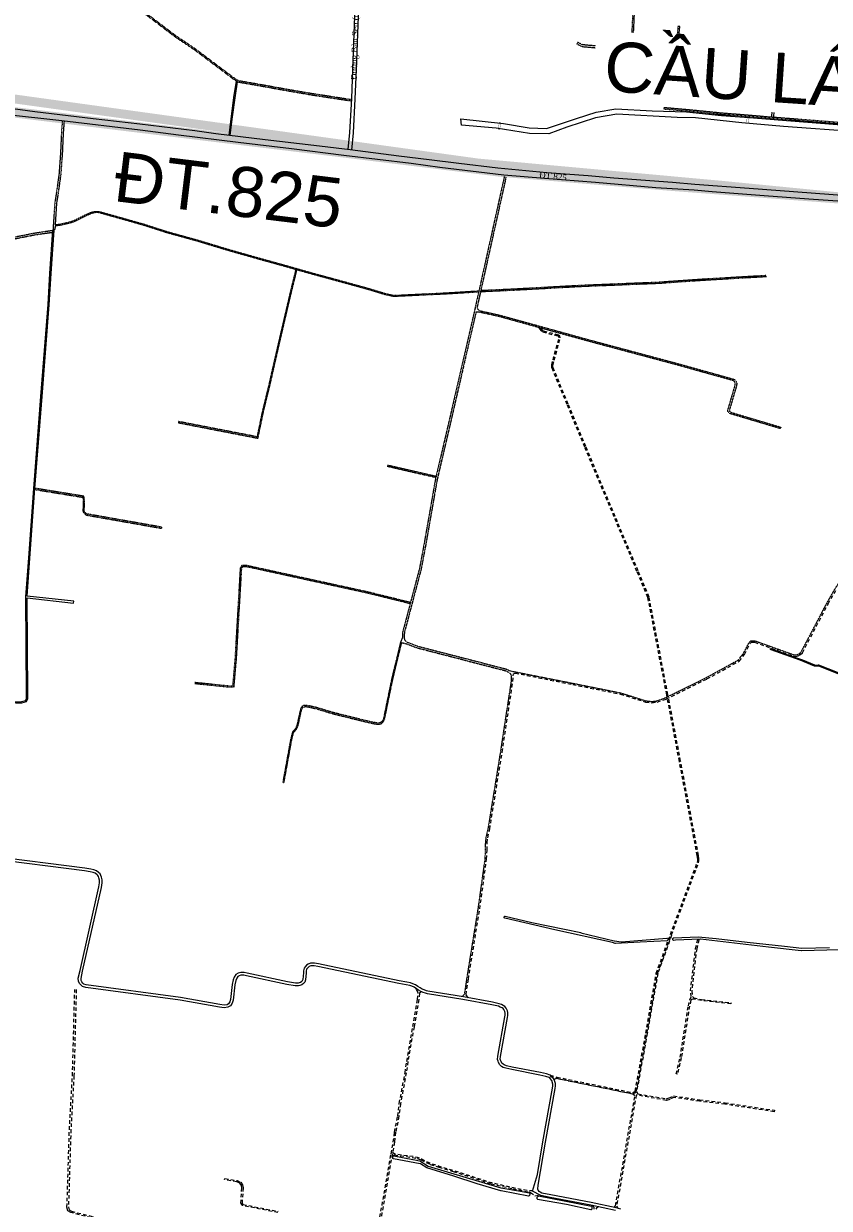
# Model space of a CAD drawing. Header units: metres. Extents: x 556238 to 587446, y 1177111 to 1219372.
# Drawn here: x 573459 to 574813, y 1197093 to 1199084 of the extents above; entities that cross this region are included whole.
import ezdxf

# ---------------------------------------------------------------- set-up
doc = ezdxf.new("R2010")
doc.units = ezdxf.units.M
doc.header["$MEASUREMENT"] = 0
for name, pattern in [('ACAD_ISO03W100', [30, 12, -18]), ('DASHED2', [0.375, 0.25, -0.125]), ('Xr_Nen GT$0$DASHED', [0.75, 0.5, -0.25]), ('Xr_Nen GT$0$MON', [10, 6, -4])]:
    doc.linetypes.add(name, pattern=pattern)
for name, color, linetype, lineweight in [('CNTV-TEXT', 40, 'Continuous', 20), ('Pipe Existing_DTDH', 4, 'ACAD_ISO03W100', 40), ('Xr_Nen GT$0$CAU-CONG', 4, 'Continuous', 0), ('Xr_Nen GT$0$DUONG BT-NEN BT', 38, 'Continuous', 0), ('Xr_Nen GT$0$DUONG NHUA', 38, 'Continuous', 0), ('Xr_Nen GT$0$DUONG_DA', 38, 'Xr_Nen GT$0$MON', 0), ('Xr_Nen GT$1$SONG_HO', 250, 'Continuous', 0)]:
    doc.layers.add(name, color=color, linetype=linetype, lineweight=lineweight)
doc.layers.add('DUONG GIAO THONG', color=7, linetype='Continuous')
doc.styles.add('ARIAL', font='arial.ttf')
doc.styles.add('Xr_Nen GT$0$ROMANS', font='romans.shx')
doc.linetypes.add('Xr_Nen GT$0$TAL_N_P', pattern='A,2,[130,ltypeshp.shx,S=1,R=0,X=0,Y=-1],4,[130,ltypeshp.shx,S=2,R=0,X=0,Y=-2],2', length=8)
doc.linetypes.add('Xr_Nen GT$0$TAL_N_T', pattern='A,2,[130,ltypeshp.shx,S=1,R=0,X=0,Y=1],4,[130,ltypeshp.shx,S=2,R=0,X=0,Y=2],2', length=8)

# ---------------------------------------------------------------- blocks, each defined once
blk = doc.blocks.new('GT CHINH')
at = {"layer": 'DUONG GIAO THONG', "color": 9, "ltscale": 5, "const_width": 17.5}
blk.add_lwpolyline([(10185.4, -498.7), (10068.3, -471.3), (10007.4, -456.9), (9925.6, -446.6), (9831.2, -437.2), (9562.4, -417.1), (9344.3, -401), (9160, -387), (8869.4, -363), (8610.9, -331.3), (8429.6, -309.4), (7769.3, -229)], dxfattribs=at)
at = {"layer": 'CNTV-TEXT', "ltscale": 5, "char_height": 84, "attachment_point": 5, "style": 'ARIAL', "bg_fill": 3, "box_fill_scale": 1.2, "bg_fill_color": 256, "bg_fill_transparency": 0}
for s, insert, width, rotation in [('CẦU LÁNG VEN', (9479.5, -215), 874.675, 356.1955), ('ĐT.825', (8412.1, -394.4), 313.751, 353.0493)]:
    blk.add_mtext(s, dxfattribs=dict(at, insert=insert, width=width, rotation=rotation))
blk = doc.blocks.new('DTDH_EXISTING_PIPE')
at = {"layer": 'Pipe Existing_DTDH', "color": 3, "linetype": 'DASHED2', "ltscale": 200, "const_width": 15, "elevation": 0.8, "flags": 128}
blk.add_lwpolyline([(-2496, -1266.2), (-3136.9, -1203.2), (-3545.3, -1165.9), (-4627.7, -1016.2), (-4675, -1002.8), (-4693.2, -971.8), (-4718.3, -916.6), (-5085, 59.8), (-5109.8, 114.2), (-5172.5, 213.7), (-5249.9, 317.4), (-5555.4, 744.2), (-5667.4, 914.8), (-5831.8, 1137.3), (-5935.2, 1288.6), (-6032.7, 1441), (-6287.6, 1866.7), (-6610.9, 2390.5), (-6649.7, 2469.8), (-6694.7, 2573), (-6740.6, 2687.7), (-6800.8, 2839), (-6832.2, 2920), (-6836.4, 2930.7), (-6842.6, 2944.3)], dxfattribs=at)

msp = doc.modelspace()

# ---------------------------------------------------------------- linework, layer by layer
at = {"layer": 'Xr_Nen GT$0$CAU-CONG', "const_width": 0.5, "flags": 128}
for points in [[(574677.01093, 1198916.10474), (574678.22416, 1198927.91602), (574675.23986, 1198928.22256), (574674.02663, 1198916.41128)], [(574259.1379, 1198906.48126), (574260.80381, 1198917.71589), (574258.44774, 1198918.06525), (574256.78183, 1198906.83063)]]:
    msp.add_lwpolyline(points, close=True, dxfattribs=at)
at = {"layer": 'Xr_Nen GT$0$DUONG BT-NEN BT', "flags": 128}
for points in [[(573804.3314, 1198896.39143), (573807.66371, 1198923.94536), (573813.00686, 1198963.77193), (573816.67852, 1198987.5525)], [(573806.3169, 1198896.15107), (573809.64768, 1198923.69231), (573814.98646, 1198963.48635), (573818.55199, 1198986.57946)], [(574719.82325, 1198927.80479), (574722.75149, 1198967.36375), (574755.3002, 1198964.20539), (574802.03996, 1198961.28236), (574802.28963, 1198965.27456), (574755.61829, 1198968.19331), (574676.50149, 1198975.87039), (574676.11516, 1198971.88909), (574718.76915, 1198967.75017), (574715.83417, 1198928.10007)], [(574720.88563, 1198969.24988), (574720.88563, 1198969.24988)], [(573402.20799, 1197684.65058), (573401.2634, 1197774.19469), (573397.38224, 1197936.8969), (573397.66616, 1197942.44969), (573400.67198, 1197948.0533), (573445.97434, 1197944.29777), (573455.45496, 1197944.63882), (573462.14147, 1197946.56821), (573463.81888, 1197949.95339), (573463.96768, 1197956.05001), (573462.61325, 1198120.51917), (573467.57462, 1198185.91358), (573475.80234, 1198302.59125), (573487.90562, 1198457.4147), (573499.90048, 1198611.87645), (573502.99474, 1198664.35412), (573508.2177, 1198736.89696)], [(573404.20788, 1197684.67168), (573403.26315, 1197774.22909), (573399.38346, 1197936.86965), (573399.64064, 1197941.89958), (573401.81426, 1197945.95175), (573445.9275, 1197942.29479), (573455.77289, 1197942.64896), (573463.54238, 1197944.89085), (573465.80749, 1197949.46205), (573465.96788, 1197956.03384), (573464.62719, 1198118.83477), (573542.77935, 1198110.14693), (573543.11081, 1198113.12856), (573464.71944, 1198121.84299), (573469.56929, 1198185.76759), (573477.79685, 1198302.44297), (573489.89953, 1198457.25882), (573501.89592, 1198611.74015), (573504.99051, 1198664.22344), (573510.21254, 1198736.75333)]]:
    msp.add_lwpolyline(points, dxfattribs=at)
at = {"layer": 'Xr_Nen GT$0$DUONG NHUA', "flags": 128}
for points in [[(574004.52568, 1198872.33385), (574007.47314, 1198901.04972), (574010.31052, 1198958.25099), (574012.21433, 1199006.84748), (574015.22775, 1199082.3997), (574016.82906, 1199123.44203)], [(574010.47872, 1198871.56919), (574013.45794, 1198900.59446), (574016.3047, 1198957.98492), (574018.20973, 1199006.61261), (574021.22299, 1199082.16058), (574022.81844, 1199123.05305)], [(574884.15554, 1198781.86224), (574778.65567, 1198788.95737), (574703.78427, 1198794.53232), (574616.18443, 1198801.16903), (574585.80159, 1198803.95131), (574521.38631, 1198808.38724), (574420.23383, 1198817.14303), (574334.18134, 1198823.71067), (574266.14505, 1198829.62231), (574158.24476, 1198842.39552), (574110.41823, 1198848.97236), (573997.08942, 1198862.42607), (573909.20813, 1198873.84577), (573819.25182, 1198884.13971), (573718.93014, 1198896.5942), (573655.03969, 1198904.93551), (573523.26071, 1198920.7169), (573426.6248, 1198931.6927)]]:
    msp.add_lwpolyline(points, dxfattribs=at)
at = {"layer": 'Xr_Nen GT$0$DUONG NHUA'}
for points in [[(574864.05964, 1198793.09452), (574782.61865, 1198799.31233), (574678.41632, 1198806.92615), (574587.27786, 1198813.98461), (574549.46739, 1198816.85159), (574451.2132, 1198824.60137), (574407.7583, 1198828.2298), (574338.2067, 1198833.63519), (574255.73487, 1198841.24244), (574190.485, 1198848.93233), (574140.42186, 1198855.22815), (574089.29438, 1198861.35492), (574007.81835, 1198871.91396), (573946.80088, 1198879.12889), (573864.66707, 1198889.08728), (573781.69579, 1198899.13167), (573746.60551, 1198903.79367), (573654.42304, 1198914.94101), (573575.60714, 1198924.36261), (573477.58949, 1198935.94822), (573440.9071, 1198940.6912)], [(574328.49094, 1197113.94092), (574314.404, 1197121.709), (574322.48086, 1197149.69494), (574331.7798, 1197204.54809), (574347.98889, 1197294.77564), (574348.38708, 1197298.45841), (574348.25934, 1197301.59664), (574346.60561, 1197307.37806), (574344.04435, 1197311.11403), (574342.09399, 1197312.3426), (574336.70336, 1197314.22716), (574326.80141, 1197316.26206), (574279.40082, 1197325.72485), (574269.30976, 1197327.98659), (574264.91365, 1197329.60711), (574262.1698, 1197331.22915), (574259.12065, 1197333.99649), (574257.25433, 1197337.64305), (574256.26226, 1197340.25815), (574255.61757, 1197342.71682), (574255.72428, 1197348.36614), (574267.93976, 1197414.2965), (574268.47863, 1197417.30179), (574268.25972, 1197420.9754), (574267.76676, 1197423.32813), (574265.97615, 1197426.818), (574264.82098, 1197428.41849), (574263.01204, 1197429.53336), (574260.02248, 1197430.93313), (574256.83913, 1197432.32594), (574245.89391, 1197434.95168), (574197.31051, 1197443.44734), (574137.49158, 1197453.38485), (574134.64694, 1197454.06889), (574130.32716, 1197455.50717), (574126.59116, 1197457.03138), (574122.86257, 1197459.2345), (574119.2415, 1197461.75467), (574115.42541, 1197464.24877), (574111.64107, 1197465.86218), (574107.89867, 1197467.07706), (574102.12246, 1197468.24633), (574089.29393, 1197470.7695), (573953.63129, 1197499.21919), (573947.4742, 1197500.22818), (573943.96346, 1197500.27432), (573941.9295, 1197500.11178), (573939.06047, 1197498.93178), (573937.09307, 1197497.66262), (573935.51179, 1197495.91689), (573934.62775, 1197494.59235), (573933.82912, 1197491.35947), (573933.68766, 1197488.34547), (573932.59089, 1197476.5683), (573931.28662, 1197472.83762), (573929.43932, 1197470.33346), (573926.27626, 1197468.2891), (573922.888, 1197467.25658), (573920.87797, 1197466.90698), (573915.44895, 1197466.47744), (573901.35457, 1197468.72996), (573833.5906, 1197483.39803), (573828.88107, 1197484.31006), (573824.2342, 1197484.35602), (573821.13521, 1197483.73571), (573819.07417, 1197482.27591), (573816.9827, 1197479.29154), (573815.44315, 1197475.40185), (573814.04209, 1197468.35627), (573811.26862, 1197442.71648), (573809.32182, 1197437.47778), (573806.37945, 1197433.18685), (573802.39184, 1197430.59472), (573796.21167, 1197429.74366), (573788.17192, 1197430.86049), (573722.05949, 1197442.54768), (573563.26754, 1197464.08424), (573557.96363, 1197465.49699), (573555.00759, 1197468.20361), (573552.76308, 1197470.68154), (573550.97029, 1197474.39089), (573550.83671, 1197479.29761), (573553.67656, 1197492.42999), (573585.35251, 1197632.98608), (573586.15515, 1197639.90086), (573586.25006, 1197644.16712), (573585.29013, 1197648.29003), (573584.64601, 1197650.58789), (573583.77951, 1197652.19695), (573582.24348, 1197653.39949), (573578.97161, 1197655.83838), (573575.62353, 1197657.34302), (573570.76826, 1197658.33275), (573561.28393, 1197659.95534), (573401.90546, 1197680.17686)], [(574462.85446, 1197091.06682), (574454.65217, 1197093.55823), (574413.10574, 1197102.18103), (574345.05368, 1197115.42877), (574329.98638, 1197118.23958), (574327.02795, 1197119.79919), (574325.43065, 1197120.96662), (574323.67004, 1197123.01313), (574323.15826, 1197125.09752), (574323.95121, 1197131.44472), (574336.2128, 1197203.77417), (574352.44587, 1197294.13516), (574352.89696, 1197298.30722), (574352.73375, 1197302.31708), (574350.73087, 1197309.31908), (574347.22989, 1197314.42578), (574344.06071, 1197316.42211), (574337.90416, 1197318.57443), (574327.69483, 1197320.6725), (574280.33353, 1197330.12745), (574270.58567, 1197332.31226), (574266.85265, 1197333.68835), (574264.85452, 1197334.86955), (574262.7526, 1197336.77721), (574261.37351, 1197339.47179), (574260.55447, 1197341.63077), (574260.12854, 1197343.25515), (574260.21648, 1197347.91068), (574272.36682, 1197413.48948), (574273.00253, 1197417.03479), (574272.73204, 1197421.57389), (574272.04693, 1197424.84364), (574269.82438, 1197429.17537), (574267.94517, 1197431.77901), (574265.15364, 1197433.49947), (574261.87876, 1197435.03282), (574258.27714, 1197436.60864), (574246.80725, 1197439.36025), (574198.06683, 1197447.88337), (574138.3875, 1197457.79769), (574135.88603, 1197458.3992), (574131.88958, 1197459.72983), (574128.5964, 1197461.07339), (574125.29581, 1197463.0236), (574121.75828, 1197465.48564), (574117.5552, 1197468.23266), (574113.22134, 1197470.08036), (574109.04353, 1197471.43659), (574103.00309, 1197472.65933), (574090.18998, 1197475.17948), (573954.45735, 1197503.64384), (573947.86983, 1197504.72337), (573943.81348, 1197504.77668), (573940.86908, 1197504.54139), (573936.96752, 1197502.93671), (573934.15571, 1197501.12283), (573931.95344, 1197498.69152), (573930.44786, 1197496.43576), (573929.35473, 1197492.01074), (573929.19746, 1197488.65976), (573928.16133, 1197477.53371), (573927.26262, 1197474.96309), (573926.30613, 1197473.66649), (573924.36231, 1197472.41016), (573921.84259, 1197471.64231), (573920.31373, 1197471.3764), (573915.6291, 1197471.00576), (573902.18628, 1197473.15414), (573834.49449, 1197487.80659), (573829.33482, 1197488.80579), (573823.81029, 1197488.86043), (573819.31448, 1197487.96052), (573815.83668, 1197485.49726), (573812.9935, 1197481.44026), (573811.10903, 1197476.67913), (573809.58963, 1197469.03841), (573806.85504, 1197443.75817), (573805.29687, 1197439.56524), (573803.1752, 1197436.47114), (573800.78209, 1197434.91551), (573796.21436, 1197434.28649), (573788.87342, 1197435.30626), (573722.75384, 1197446.99471), (573564.15254, 1197468.50541), (573560.18844, 1197469.56129), (573558.20158, 1197471.3805), (573556.53293, 1197473.22268), (573555.44233, 1197475.47918), (573555.34983, 1197478.87724), (573558.07076, 1197491.45975), (573589.79495, 1197632.22987), (573590.64937, 1197639.59071), (573590.76157, 1197644.63461), (573589.65018, 1197649.40809), (573588.84443, 1197652.28255), (573587.29503, 1197655.15972), (573584.97556, 1197656.9756), (573581.26581, 1197659.74089), (573577.01217, 1197661.65249), (573571.5973, 1197662.7563), (573561.94687, 1197664.4073), (573402.47187, 1197684.64107)], [(574453.53875, 1197089.19342), (574412.21854, 1197097.76927), (574344.2111, 1197111.00832), (574328.49094, 1197113.94092), (574324.63831, 1197115.97193), (574324.11732, 1197116.35271)]]:
    msp.add_lwpolyline(points, dxfattribs=at)
at = {"layer": 'Xr_Nen GT$0$DUONG_DA', "linetype": 'Xr_Nen GT$0$DASHED', "flags": 128}
for points in [[(574010.21037, 1198956.23196), (573944.40966, 1198966.22207), (573897.98101, 1198974.20474), (573851.12941, 1198982.6462), (573820.1796, 1198987.98778), (573816.09352, 1198990.11001), (573746.70473, 1199042.25032), (573715.16436, 1199063.37298), (573667.30468, 1199099.68165), (573604.56615, 1199145.30177), (573552.87692, 1199183.82491), (573524.8635, 1199205.4315), (573485.84271, 1199233.94003), (573364.9316, 1199324.01557), (573300.25989, 1199373.94257), (573267.65163, 1199398.52542), (573221.87395, 1199433.29163), (573215.08446, 1199440.31142), (573206.37658, 1199456.70727), (573196.33333, 1199495.83905), (573183.86335, 1199557.2409), (573180.72382, 1199586.79807), (573169.74923, 1199666.68415), (573172.18325, 1199665.45441), (573255.57162, 1199637.21953), (573261.08056, 1199638.21076), (573263.07823, 1199646.81889), (573283.5109, 1199773.09978), (573286.69042, 1199776.38643), (573323.9034, 1199779.12156)], [(572873.91987, 1199615.10564), (572884.71087, 1199618.93433), (572908.68074, 1199627.88039), (572913.84968, 1199630.14993), (572921.75291, 1199634.16241), (572944.38636, 1199646.28356), (572959.54199, 1199653.43924), (572968.72889, 1199656.95824), (572974.94048, 1199658.92627), (572980.00907, 1199659.81354), (572986.52295, 1199659.62543), (572994.41897, 1199659.01559), (573007.39812, 1199656.67702), (573019.98897, 1199653.56021), (573027.91685, 1199649.46789), (573050.3769, 1199633.64143), (573073.36118, 1199617.87611), (573078.65886, 1199615.3873), (573098.66157, 1199606.85097), (573119.67047, 1199598.80365), (573124.33327, 1199598.0061), (573128.20185, 1199598.7615), (573130.86977, 1199600.53883), (573133.13632, 1199604.15375), (573143.79196, 1199642.22338), (573150.3143, 1199666.19347), (573151.94669, 1199668.79703), (573154.79091, 1199669.64636), (573159.91923, 1199670.92748), (573165.28957, 1199668.9373), (573167.57988, 1199667.78017), (573178.73825, 1199586.55629), (573181.88454, 1199556.93557), (573194.38347, 1199495.39114), (573204.49856, 1199455.97945), (573213.45056, 1199439.12394), (573220.54262, 1199431.79133), (573266.44484, 1199396.93053), (573299.04678, 1199372.35245), (573363.723, 1199322.42196), (573484.65534, 1199232.33061), (573523.66264, 1199203.83194), (573551.66853, 1199182.23115), (573603.38043, 1199143.69112), (573666.11205, 1199098.07602), (573714.00251, 1199061.744), (573745.5467, 1199040.61878), (573815.02458, 1198988.41153), (573819.53338, 1198986.06974), (573850.78201, 1198980.67659), (573897.63424, 1198972.23502), (573944.09008, 1198964.24767), (574010.11078, 1198954.22416)], [(574025.37545, 1199142.53059), (574040.01922, 1199148.60091), (574067.2081, 1199161.49284), (574075.2127, 1199168.04598), (574080.06236, 1199175.13548), (574087.4646, 1199197.62145), (574091.18102, 1199202.28246), (574094.55747, 1199204.74258), (574102.93682, 1199205.66439), (574121.22854, 1199203.43511), (574160.42044, 1199197.97548), (574186.27765, 1199197.43158), (574235.26111, 1199197.54709), (574235.26111, 1199197.54709), (574264.73315, 1199193.01085), (574290.32249, 1199189.93958), (574369.53569, 1199183.95732), (574404.44686, 1199180.03169), (574479.23384, 1199168.59817), (574483.33681, 1199166.42399), (574485.32016, 1199163.04312), (574481.39544, 1199074.1774), (574479.77606, 1199043.25666), (574429.03371, 1199045.94466), (574398.42863, 1199048.57614), (574390.27683, 1199052.75342), (574388.90869, 1199050.08355), (574397.58474, 1199045.63763), (574428.82581, 1199042.95147), (574480.58694, 1199040.2095), (574480.58694, 1199040.2095), (574485.22643, 1199038.75576), (574496.21175, 1199037.08374), (574548.37122, 1199033.20089), (574555.01692, 1199034.75857), (574557.34192, 1199038.7796), (574558.74854, 1199048.02683), (574561.82618, 1199079.10051), (574558.84078, 1199079.39619), (574555.77088, 1199048.4005), (574554.46123, 1199039.79083), (574553.0692, 1199037.38335), (574548.13483, 1199036.22678), (574496.54931, 1199040.06691), (574485.94735, 1199041.68059), (574482.75532, 1199042.78212), (574484.39198, 1199074.03277), (574488.35636, 1199163.79644), (574485.49367, 1199168.67623), (574480.18952, 1199171.48692), (574404.84131, 1199183.00624), (574369.81635, 1199186.94466), (574290.61434, 1199192.92608), (574265.17728, 1199195.97908), (574236.92057, 1199201.05101), (574236.51911, 1199201.05007), (574234.64696, 1199262.37113), (574230.00643, 1199271.87963), (574222.80824, 1199276.2934), (574212.34793, 1199277.79734), (574204.17003, 1199281.49907), (574201.08798, 1199285.62725), (574199.0598, 1199294.64229), (574204.07751, 1199325.13599), (574210.15439, 1199335.66955), (574215.85763, 1199344.60657), (574218.14068, 1199353.32933), (574215.32468, 1199395.38985), (574215.32417, 1199460.86194)], [(574878.2661, 1198912.15088), (574881.76105, 1198931.36794), (574888.67781, 1198973.78249), (574901.16157, 1199034.67679), (574899.20232, 1199035.07845), (574886.71041, 1198974.14441), (574879.7856, 1198931.68048), (574876.22428, 1198914.2376), (574868.73104, 1198914.98924), (574802.45081, 1198920.10388), (574748.12468, 1198924.29606), (574709.06737, 1198927.30999), (574676.15892, 1198930.10794), (574630.03882, 1198933.85944), (574585.62171, 1198938.34569), (574535.13331, 1198942.84105), (574534.95593, 1198940.84893), (574585.43253, 1198936.35462), (574629.85723, 1198931.8676), (574675.99313, 1198928.11482), (574708.90571, 1198925.31652), (574747.97081, 1198922.30199), (574802.29693, 1198918.10981), (574868.43461, 1198913.00617), (574874.87239, 1198911.56831)], [(573523.90669, 1198920.48225), (573522.28349, 1198898.62548), (573520.9228, 1198867.30734), (573518.31539, 1198830.954), (573514.13612, 1198801.09325), (573511.08101, 1198781.45577), (573508.2177, 1198736.89696)], [(573526.89845, 1198920.26006), (573525.27866, 1198898.44924), (573523.91814, 1198867.13489), (573521.30046, 1198830.63842), (573517.10399, 1198800.65473), (573514.06675, 1198781.13218), (573511.90879, 1198746.13362), (573520.60584, 1198747.20234), (573533.29433, 1198750.05574), (573541.11176, 1198752.26902), (573545.95109, 1198754.38138), (573562.82337, 1198762.81119), (573572.32684, 1198766.97149), (573577.87558, 1198768.32381), (573581.57515, 1198768.63188), (573585.86102, 1198768.35779), (573659.84447, 1198747.5193), (573700.70961, 1198734.36261), (573751.64616, 1198720.29998), (573803.00753, 1198704.74887), (573850.49851, 1198691.27351), (573905.00168, 1198676.08532), (573946.32048, 1198664.35349), (573994.80037, 1198651.16922), (574037.21765, 1198639.50176), (574068.97124, 1198629.91153), (574081.44063, 1198627.4424), (574168.3831, 1198631.55724), (574224.17127, 1198634.96518)], [(574266.88527, 1198826.93326), (574216.32529, 1198599.53615), (574171.90631, 1198407.12503), (574151.09676, 1198318.4439), (574131.84422, 1198208.81682), (574124.20309, 1198168.0122), (574095.9125, 1198060.79341), (574095.5524, 1198052.30298), (574092.36059, 1198044.02295), (574077.54893, 1197982.72431), (574073.05592, 1197960.9723), (574063.52889, 1197914.52562), (574061.28683, 1197911.18942), (574058.7676, 1197909.08452), (574054.23151, 1197908.42355), (574043.66258, 1197910.09878), (573978.12434, 1197926.27236), (573952.42901, 1197934.16861), (573939.18269, 1197937.20259), (573933.31689, 1197938.22415), (573929.47717, 1197937.65158), (573926.75676, 1197936.08117), (573924.87658, 1197933.14599), (573923.10852, 1197926.77638), (573918.61934, 1197905.87932), (573915.77719, 1197899.03407), (573910.68223, 1197893.20122), (573907.30621, 1197878.92476), (573894.58016, 1197808.86829), (573896.54796, 1197808.51083), (573909.26462, 1197878.51562), (573912.51451, 1197892.25871), (573917.4988, 1197897.96486), (573920.53641, 1197905.28089), (573925.05148, 1197926.29847), (573926.72316, 1197932.32083), (573928.17828, 1197934.59244), (573930.14798, 1197935.72949), (573933.29218, 1197936.19835), (573938.78758, 1197935.2413), (573951.91131, 1197932.23539), (573977.59058, 1197924.34408), (574043.26573, 1197908.13672), (574054.21886, 1197906.40059), (574059.61581, 1197907.18699), (574062.78786, 1197909.83734), (574065.40885, 1197913.7374), (574075.01486, 1197960.56908), (574079.50083, 1197982.28703), (574094.30465, 1198043.55321), (574101.00313, 1198042.09963), (574120.04736, 1198034.91266), (574270.20714, 1197996.05129), (574274.01442, 1197993.70341), (574277.2446, 1197991.12635), (574278.62381, 1197987.47262), (574278.35247, 1197978.79903), (574260.27521, 1197859.89411), (574239.41796, 1197730.66103), (574236.02308, 1197716.11663), (574234.99479, 1197707.60549), (574234.77833, 1197694.97485), (574234.20528, 1197679.76147), (574222.56334, 1197596.44188), (574203.52333, 1197478.284), (574199.72439, 1197452.32823), (574195.01553, 1197448.39027)], [(574269.81376, 1198826.28213), (574220.879, 1198606.19456), (574224.60158, 1198601.73941), (574260.00322, 1198593.8931), (574407.35504, 1198553.13308), (574557.55365, 1198512.91226), (574653.46075, 1198486.13983), (574656.07262, 1198483.5787), (574657.72304, 1198479.59578), (574657.139, 1198475.16114), (574645.28621, 1198434.67816), (574645.34735, 1198432.63625), (574646.5825, 1198431.24587), (574649.79123, 1198430.12757), (574731.61824, 1198405.74895), (574730.90442, 1198403.35302), (574649.02254, 1198427.74799), (574645.1455, 1198429.09921), (574642.87563, 1198431.65435), (574642.77546, 1198434.99988), (574654.68557, 1198475.67865), (574655.15695, 1198479.25783), (574653.95823, 1198482.15065), (574652.1694, 1198483.90473), (574556.89421, 1198510.50076), (574406.69843, 1198550.72083), (574259.39908, 1198591.46633), (574224.06062, 1198599.29864), (574219.36005, 1198599.363), (574219.25114, 1198598.87317), (574174.82821, 1198406.44494), (574154.03684, 1198317.84129), (574134.79608, 1198208.28125), (574127.13171, 1198167.35254), (574098.89604, 1198060.34193), (574098.55957, 1198052.40853), (574098.97887, 1198048.69904), (574102.72358, 1198044.65688), (574120.95543, 1198037.77649), (574271.39675, 1197998.84225), (574275.42504, 1197996.35808), (574382.3747, 1197975.168), (574462.82885, 1197958.98865), (574504.66616, 1197945.72289), (574514.83451, 1197944.5774), (574523.43522, 1197945.64179), (574537.94973, 1197951.08444), (574606.31101, 1197984.72436), (574659.89575, 1198014.25591), (574668.64591, 1198025.10636), (574678.50751, 1198044.24285), (574681.7531, 1198046.74372), (574687.87973, 1198046.70093), (574752.91567, 1198023.32392), (574756.98204, 1198022.93541), (574759.75506, 1198023.61926), (574763.45762, 1198025.53661), (574765.89542, 1198028.1457), (574809.15877, 1198110.15596), (574821.92852, 1198132.67795), (574829.78629, 1198144.76479), (574844.04593, 1198175.63042), (574872.68825, 1198235.67423), (574875.46841, 1198241.33465), (574875.90314, 1198246.25427), (574872.83425, 1198255.13557), (574871.76118, 1198264.66146), (574875.07533, 1198283.23045), (574886.63063, 1198322.88541), (574899.90875, 1198393.91353), (574903.10073, 1198413.98743), (574902.72007, 1198418.8518), (574900.66636, 1198423.66868), (574897.79579, 1198426.23414), (574890.48228, 1198431.20471), (574887.88249, 1198434.02518), (574885.82597, 1198437.58593), (574885.19177, 1198441.83873), (574885.2344, 1198448.88321), (574891.65275, 1198508.24663), (574907.22244, 1198613.00198), (574915.354, 1198660.22813), (574916.62107, 1198671.45106), (574919.35445, 1198710.60325), (574917.88589, 1198713.33465), (574915.00332, 1198715.51963), (574890.0368, 1198719.55109), (574884.64832, 1198722.14783), (574882.70594, 1198724.46736), (574881.2173, 1198728.73623), (574880.94092, 1198734.00329), (574885.4807, 1198778.23436)], [(574223.75145, 1198632.93581), (574168.49135, 1198629.56013), (574081.29147, 1198625.4331), (574068.48671, 1198627.96864), (574036.66323, 1198637.57998), (573994.27273, 1198649.24008), (573945.7849, 1198662.4265), (573904.4601, 1198674.16003), (573849.9571, 1198689.34818), (573802.44473, 1198702.82961), (573751.09016, 1198718.37866), (573700.13677, 1198732.44594), (573659.26669, 1198745.60422), (573585.52234, 1198766.37536), (573581.59441, 1198766.62656), (573578.1973, 1198766.34368), (573572.96948, 1198765.06957), (573563.67188, 1198760.99939), (573546.79865, 1198752.56911), (573541.78733, 1198750.38167), (573533.78651, 1198748.11648), (573520.94805, 1198745.22935), (573511.78359, 1198744.10319), (573511.45471, 1198738.76919), (573510.21254, 1198736.75333)], [(573167.70552, 1198670.62463), (573213.36816, 1198679.78266), (573259.44289, 1198688.5352), (573318.87542, 1198701.07158), (573385.40455, 1198714.69539), (573442.9062, 1198725.40222), (573478.33277, 1198732.37564), (573508.2177, 1198736.89696)], [(573168.1932, 1198667.6453), (573213.94362, 1198676.83833), (573260.03248, 1198685.59355), (573319.48594, 1198698.13434), (573385.9801, 1198711.75099), (573443.4705, 1198722.45573), (573478.83522, 1198729.41697), (573507.97561, 1198733.56408)], [(573916.22876, 1198670.55904), (573905.82059, 1198627.50538), (573890.22263, 1198561.09617), (573870.30884, 1198473.90932), (573860.38767, 1198433.6787), (573851.25215, 1198389.60315), (573719.34946, 1198415.2258), (573718.96808, 1198413.2625), (573852.80966, 1198387.26321), (573862.33846, 1198433.23615), (573872.25479, 1198473.44718), (573892.17105, 1198560.64485), (573907.76611, 1198627.04174), (573918.17276, 1198670.08908)], [(574227.01278, 1198633.7817), (574283.72558, 1198636.35619), (574393.98334, 1198642.43603), (574527.33311, 1198647.85905), (574598.5227, 1198652.82807), (574707.51362, 1198659.20704)], [(574227.46246, 1198635.80417), (574283.62517, 1198638.35369), (574393.88764, 1198644.43379), (574527.22282, 1198649.85621), (574598.39464, 1198654.82399), (574707.39676, 1198661.20363)], [(574070.22966, 1198340.16292), (574151.85599, 1198321.443)], [(574070.67673, 1198342.11232), (574152.30306, 1198323.39239)], [(573477.70067, 1198301.03086), (573558.39795, 1198287.96551), (573559.06316, 1198283.31257), (573559.06003, 1198272.19941), (573558.26691, 1198264.82874), (573560.28096, 1198260.97858), (573564.41516, 1198258.02784), (573690.90079, 1198235.7361), (573691.24792, 1198237.70575), (573565.20837, 1198259.91887), (573561.83169, 1198262.32894), (573560.32035, 1198265.21809), (573561.06, 1198272.09184), (573561.0632, 1198283.45454), (573560.16964, 1198289.7047), (573478.02032, 1198303.00515)], [(574108.38858, 1198109.11693), (574037.67154, 1198126.59141), (573833.50345, 1198171.18413), (573826.77511, 1198171.18413), (573824.97902, 1198168.04331), (573824.53782, 1198161.78168), (573816.22364, 1198017.60737), (573811.93152, 1197968.67037), (573802.71473, 1197968.67037), (573746.62909, 1197974.4304)], [(574108.86836, 1198111.05853), (574038.1249, 1198128.53954), (573833.71932, 1198173.18413), (573825.6149, 1198173.18413), (573823.01608, 1198168.63959), (573822.54187, 1198161.90954), (573814.22868, 1198017.75234), (573810.09925, 1197970.67037), (573802.81716, 1197970.67037), (573746.83342, 1197976.41994)]]:
    msp.add_lwpolyline(points, dxfattribs=at)
at = {"layer": 'Xr_Nen GT$0$DUONG_DA'}
for points in [[(574344.06071, 1197316.42211), (574355.30874, 1197313.15356), (574482.78366, 1197287.18765), (574485.27197, 1197288.33965), (574486.87289, 1197289.66423), (574504.75811, 1197387.15112), (574522.32622, 1197487.75158), (574545.97125, 1197552.92754), (574591.36924, 1197674.18295), (574591.91952, 1197677.02872), (574592.07707, 1197679.59312), (574591.24293, 1197685.66934), (574561.20316, 1197844.00231), (574539.86031, 1197955.93778), (574518.99669, 1198064.25896), (574508.24495, 1198119.59165), (574489.86406, 1198163.43032), (574455.21152, 1198245.9246), (574401.99789, 1198372.3981), (574372.36774, 1198443.96487), (574346.80047, 1198505.56071), (574346.59408, 1198508.13682), (574346.69126, 1198510.56265), (574348.71478, 1198519.0464), (574358.93239, 1198555.9142), (574358.36809, 1198557.46045), (574357.19705, 1198558.62459), (574330.90923, 1198565.82492), (574329.11103, 1198567.8328), (574325.23589, 1198573.25475)], [(574343.50262, 1197314.50155), (574354.82929, 1197311.21015), (574483.02796, 1197285.09682), (574486.34732, 1197286.63356), (574488.7087, 1197288.58734), (574506.72683, 1197386.79863), (574524.2662, 1197487.23456), (574547.84786, 1197552.23585), (574593.30104, 1197673.63867), (574593.90779, 1197676.77649), (574594.08548, 1197679.66853), (574593.21739, 1197685.99195), (574563.16811, 1197844.37511), (574541.82456, 1197956.31421), (574520.96028, 1198064.63883), (574510.16897, 1198120.17518), (574491.7085, 1198164.20366), (574457.05545, 1198246.69915), (574403.84358, 1198373.16846), (574374.21563, 1198444.72993), (574348.76884, 1198506.0355), (574348.59729, 1198508.1768), (574348.68186, 1198510.28804), (574350.65181, 1198518.54715), (574361.03092, 1198555.99774), (574360.09413, 1198558.56469), (574358.23348, 1198560.41437), (574332.00594, 1198567.5982), (574330.67424, 1198569.08519), (574328.29997, 1198572.40717)], [(574205.90426, 1197446.51286), (574202.69277, 1197451.89378), (574206.48857, 1197477.82812), (574225.53013, 1197595.99563), (574237.19744, 1197679.49676), (574237.77736, 1197694.89268), (574237.9917, 1197707.39932), (574238.98177, 1197715.5942), (574242.36307, 1197730.08038), (574263.23907, 1197859.42965), (574281.34538, 1197978.52569), (574281.64098, 1197987.97451), (574282.50477, 1197990.89824), (574285.25627, 1197992.37133), (574381.98319, 1197973.20669), (574462.32798, 1197957.04934), (574504.24801, 1197943.75735), (574514.84553, 1197942.56351), (574523.88783, 1197943.68255), (574539.05355, 1197948.84132), (574607.46688, 1197982.50685), (574661.53311, 1198012.30376), (574670.75165, 1198023.73502), (574680.47463, 1198042.60252), (574682.59683, 1198044.23777), (574687.43561, 1198044.20397), (574752.36542, 1198020.86511), (574757.16767, 1198020.40629), (574760.64145, 1198021.26295), (574764.99003, 1198023.51485), (574767.95052, 1198026.68334), (574811.35224, 1198108.95591), (574824.06587, 1198131.37891)], [(574548.14642, 1197551.60728), (574524.75121, 1197487.10539), (574507.219, 1197386.71051), (574489.33185, 1197289.21311), (574491.46629, 1197285.02689), (574539.0711, 1197276.68592), (574544.18069, 1197278.18301), (574551.3877, 1197281.66875), (574595.32601, 1197275.09929), (574637.97938, 1197270.04299), (574720.77925, 1197257.48045), (574720.40424, 1197255.00874), (574637.64464, 1197267.56516), (574594.99394, 1197272.62115), (574551.78138, 1197279.0821), (574545.08257, 1197275.84216), (574539.21423, 1197274.12276), (574488.74002, 1197282.96648), (574455.70717, 1197096.64), (574457.51608, 1197092.68833)], [(573547.35037, 1197460.35026), (573543.51003, 1197315.28166), (573538.28982, 1197224.81811), (573534.25733, 1197094.78233), (573535.46599, 1197090.23031), (573539.33828, 1197087.76895), (573572.63846, 1197079.2293), (573586.35958, 1197074.3214), (573626.78604, 1197044.68628), (573628.9578, 1197041.27999), (573629.16131, 1197037.21441), (573627.7391, 1197033.26146), (573625.38672, 1197034.10781), (573626.6394, 1197037.58956), (573626.49401, 1197040.49402), (573624.93, 1197042.9471), (573585.17498, 1197072.09), (573571.90539, 1197076.83639), (573538.33245, 1197085.446), (573533.30042, 1197088.64453), (573531.7472, 1197094.49425), (573535.79205, 1197224.92889), (573541.01193, 1197315.38677), (573544.85124, 1197460.41642)], [(574054.36943, 1197058.18941), (574076.61609, 1197184.41137), (574080.30847, 1197204.12436), (574082.2696, 1197220.71177), (574087.6829, 1197247.59165), (574090.407, 1197268.95632), (574100.09992, 1197320.81517), (574102.83965, 1197339.66728), (574113.10203, 1197398.09928), (574121.1237, 1197443.8116), (574122.30529, 1197454.48995), (574120.85177, 1197457.91314), (574119.07924, 1197460.76133), (574118.81045, 1197462.03639)], [(574128.04508, 1197456.43821), (574126.7128, 1197455.92895), (574124.29316, 1197454.26998), (574123.10458, 1197443.52849), (574115.07188, 1197397.75331), (574104.81461, 1197339.35041), (574102.0733, 1197320.48749), (574092.38361, 1197268.64585), (574089.65774, 1197247.26733), (574084.24625, 1197220.39641), (574082.28671, 1197203.8225), (574078.58387, 1197184.05368), (574056.15933, 1197056.82245)], [(574451.76644, 1197094.15715), (574453.73788, 1197096.98913), (574486.43992, 1197281.44963), (574484.8823, 1197283.47644), (574482.28467, 1197284.73796), (574354.80975, 1197310.70386), (574350.73087, 1197309.31908)], [(574078.21582, 1197181.96546), (574082.0768, 1197182.30975), (574112.51419, 1197178.06811), (574120.06593, 1197176.41393), (574126.64413, 1197174.11419), (574136.48812, 1197168.82995), (574142.47165, 1197166.45286), (574156.63523, 1197161.73117), (574180.7487, 1197154.61333), (574244.52864, 1197133.94269), (574281.39794, 1197125.47754), (574308.03466, 1197120.2461), (574311.02855, 1197119.25459), (574318.44457, 1197113.69894), (574326.56462, 1197114.95643)], [(573886.18758, 1197085.54988), (573826.11542, 1197097.36957), (573824.0887, 1197101.12921), (573825.70991, 1197126.97805), (573825.04894, 1197131.16513), (573822.55716, 1197134.81909), (573817.00842, 1197137.20231), (573796.75484, 1197140.9073), (573797.11472, 1197142.87465), (573817.59033, 1197139.12905), (573823.88146, 1197136.42697), (573826.95443, 1197131.92076), (573827.71977, 1197127.07251), (573826.12057, 1197101.57482), (573827.42791, 1197099.14968), (573886.56883, 1197087.51321)], [(574418.18631, 1197091.40994), (574417.71483, 1197093.7698), (574416.47264, 1197095.8082), (574415.49281, 1197097.08971)], [(574425.81768, 1197094.94682), (574424.31026, 1197094.39018), (574421.73716, 1197092.82445), (574420.64792, 1197090.9735)]]:
    msp.add_lwpolyline(points, dxfattribs=at)
msp.add_lwpolyline([(574581.04234, 1197448.52562), (574579.89885, 1197458.00598), (574588.24895, 1197529.46873), (574592.04959, 1197544.42891), (574593.98801, 1197543.93645), (574590.22004, 1197529.10485), (574581.91289, 1197458.00973), (574583.02795, 1197448.76512), (574585.37473, 1197446.4645), (574598.51304, 1197443.68957), (574647.92779, 1197438.34398), (574647.71269, 1197436.35558), (574598.19805, 1197441.71198), (574584.96143, 1197444.50767), (574583.94159, 1197444.36621), (574581.85242, 1197443.57354), (574580.38905, 1197442.43332), (574578.19564, 1197432.66222), (574564.38957, 1197346.12873), (574557.95615, 1197318.24018), (574556.00733, 1197318.68974), (574562.42534, 1197346.51151), (574576.23049, 1197433.03917), (574578.43762, 1197442.87137)], close=True, dxfattribs=at)
at = {"layer": 'Xr_Nen GT$0$DUONG_DA', "flags": 128}
msp.add_lwpolyline([(574079.14077, 1197187.02685), (574082.7103, 1197184.2408), (574112.86671, 1197180.03831), (574120.61191, 1197178.34175), (574127.45204, 1197175.95044), (574137.33306, 1197170.64633), (574143.15766, 1197168.33237), (574157.23477, 1197163.6395), (574181.34021, 1197156.52404), (574245.06174, 1197135.87233), (574281.81454, 1197127.43393), (574308.15746, 1197122.26019), (574314.33192, 1197122.7064)], dxfattribs=at)
at = {"layer": 'Xr_Nen GT$1$SONG_HO', "linetype": 'Xr_Nen GT$0$TAL_N_P', "flags": 128}
msp.add_lwpolyline([(575086.82923, 1198891.9808), (575085.29945, 1198879.97781), (575071.81422, 1198879.35502), (574893.30442, 1198898.76983), (574859.10309, 1198902.2453), (574736.13845, 1198911.23684), (574666.08562, 1198917.53482), (574588.08423, 1198925.56978), (574557.29346, 1198926.20965), (574456.27168, 1198931.95407), (574420.23863, 1198926.04363), (574371.93574, 1198910.15062), (574341.81006, 1198899.12547), (574309.11934, 1198899.51549), (574253.15868, 1198908.28321), (574195.18408, 1198913.76594), (574193.83406, 1198924.21411), (574265.32769, 1198916.56732), (574308.58868, 1198909.04514), (574337.61321, 1198908.00071), (574388.43748, 1198924.95498), (574421.21211, 1198935.43814), (574454.21654, 1198940.9958), (574515.46072, 1198937.46898), (574572.84319, 1198935.67611), (574631.90698, 1198930.00297), (574685.98864, 1198925.9539), (574740.93878, 1198921.25901), (574805.73016, 1198916.34291), (574867.91286, 1198911.07285), (574889.5985, 1198909.03503), (574973.2439, 1198901.45199), (575037.45827, 1198895.84215)], close=True, dxfattribs=at)
at = {"layer": 'Xr_Nen GT$1$SONG_HO', "linetype": 'Xr_Nen GT$0$TAL_N_P', "elevation": 3.984}
for points in [[(574860.21208, 1197978.1089), (574795.31157, 1198004.09293, 0.1019585065), (574794.71563, 1198004.1999), (574789.07181, 1198004.05535, -0.1020422041), (574788.47542, 1198004.1625), (574764.07752, 1198013.94, 0.0090666268), (574764.02667, 1198013.95932), (574715.2273, 1198031.49034, -0.4036645419), (574714.30536, 1198033.35779), (574714.47347, 1198033.8849), (574744.87874, 1198022.57429, 0.0081799544), (574744.92501, 1198022.55793), (574768.0833, 1198014.79566, -0.0217173891), (574768.20487, 1198014.74895), (574788.28893, 1198006.01333, 0.1156592453), (574788.96267, 1198005.89075), (574794.40435, 1198006.1648, -0.107164755), (574795.03159, 1198006.06152), (574841.90067, 1197987.52001, 0.0081234906)], [(574541.09838, 1197542.42844), (574495.11015, 1197539.80625, -0.0021346803), (574495.09736, 1197539.80558), (574453.62217, 1197537.79585, -0.1005902897), (574453.03157, 1197537.88637), (574448.90862, 1197539.40349, 0.0337902685), (574448.71428, 1197539.46044), (574352.04798, 1197560.82169, -0.0022150992), (574352.03502, 1197560.82462), (574267.59431, 1197580.27054, -0.4058130735), (574266.46012, 1197582.02673), (574266.52343, 1197582.34299, -0.4239971806), (574268.33748, 1197583.50875), (574312.91917, 1197573.02951, 0.0069879808), (574312.96011, 1197573.02049), (574395.51402, 1197556.03533, -0.0087024186), (574395.56497, 1197556.02392), (574451.73158, 1197542.41447, 0.025532591), (574451.88202, 1197542.38605), (574463.40901, 1197540.81317, 0.0542426639), (574463.73339, 1197540.80433), (574539.98815, 1197547.00549, -0.4902901745), (574541.58774, 1197545.25449), (574541.09838, 1197542.42844)], [(574830.13455, 1197527.36564), (574766.18311, 1197525.28661, -0.0370067278), (574765.96157, 1197525.29581), (574710.76327, 1197531.69755, -0.000560799), (574710.75993, 1197531.69794), (574596.37226, 1197545.22441, 0.0416847688), (574596.12274, 1197545.23299), (574554.73519, 1197543.20595, 0.0020047469), (574554.72318, 1197543.20531), (574551.62505, 1197543.02866, -0.4778992074), (574550.05776, 1197544.75853), (574550.28613, 1197546.21538, -0.3600789358), (574551.71884, 1197547.48227), (574592.69184, 1197548.8268, -0.0301869762), (574592.87273, 1197548.82181), (574623.00095, 1197546.16646, -0.0074045216), (574623.04515, 1197546.1619), (574674.80945, 1197540.0501, 0.0017556632), (574674.81991, 1197540.04891), (574737.77777, 1197533.06342, 0.0016625586), (574737.78769, 1197533.06235), (574766.91092, 1197530.02691, 0.0321137132), (574767.10325, 1197530.01928), (574813.48084, 1197531.15845, 0.0101395797)]]:
    msp.add_lwpolyline(points, format="xyb", dxfattribs=at)
at = {"layer": 'Xr_Nen GT$1$SONG_HO', "linetype": 'Xr_Nen GT$0$TAL_N_P'}
msp.add_lwpolyline([(574081.23934, 1197180.73355), (574113.33606, 1197174.95458, -0.0080725646), (574113.38358, 1197174.94523), (574124.32067, 1197172.60916, -0.0903238946), (574124.81774, 1197172.40449), (574138.61742, 1197163.54478, 0.0709692685), (574139.0027, 1197163.36852), (574260.91648, 1197127.34006, 0.0269851085), (574261.07389, 1197127.30265), (574294.1423, 1197121.30463, 0.002349615), (574294.15618, 1197121.30218), (574308.59271, 1197118.82357, -0.4223165465), (574309.8097, 1197117.0507), (574309.26794, 1197114.34504, -0.4120487061), (574307.51352, 1197113.1666), (574261.34067, 1197122.05717, -0.0223317384), (574261.21042, 1197122.08834), (574221.22309, 1197133.56669, -0.0112342062), (574221.15874, 1197133.58673), (574182.107, 1197146.72203, 0.0061879375), (574182.07167, 1197146.73343), (574136.90108, 1197160.69233, -0.0594110744), (574136.57651, 1197160.83666), (574125.88271, 1197167.2045, 0.089081091), (574125.38631, 1197167.391), (574080.56364, 1197175.62593, -0.3802369622), (574079.33779, 1197177.19765), (574079.47665, 1197179.35369, -0.4479586392)], format="xyb", close=True, dxfattribs=at)
at = {"layer": 'Xr_Nen GT$1$SONG_HO', "linetype": 'Xr_Nen GT$0$TAL_N_T'}
msp.add_lwpolyline([(574323.00681, 1197112.31862), (574321.67358, 1197110.72918, 0.5752208467), (574322.55317, 1197108.28963), (574371.51096, 1197099.34277, -0.0071883539), (574371.55327, 1197099.33441), (574412.53967, 1197090.61968, 0.4163916682), (574414.32111, 1197091.78583), (574414.75145, 1197093.88639, 0.4176701466), (574413.56568, 1197095.66037), (574324.43976, 1197112.82757, 0.272221994)], format="xyb", close=True, dxfattribs=at)

# ---------------------------------------------------------------- texts
at = {"layer": 'Xr_Nen GT$0$DUONG NHUA', "char_height": 10, "attachment_point": 1, "style": 'Xr_Nen GT$0$ROMANS'}
for s, insert, rotation in [('\\pi25.99667;{\\fTimes New Roman|b0|i0|c0|p18;Đường Bàu Sen (nhựa)}', (574008.18977, 1198963.53543), 88.48262965), ('\\pi72.1214;{\\fTimes New Roman|b0|i0|c0|p18;ĐT 825}', (574254.42988, 1198843.19336), 353.69181941)]:
    msp.add_mtext_dynamic_manual_height_columns(s, width=188.5398357, gutter_width=5, heights=[0], dxfattribs=dict(at, insert=insert, rotation=rotation))

# ---------------------------------------------------------------- next in the draw order: block references
at = {"layer": 'DUONG GIAO THONG'}
msp.add_blockref('GT CHINH', (565391.56753, 1199198.47471), dxfattribs=at)

# ---------------------------------------------------------------- next in the draw order: block references
at = {"layer": 'Pipe Existing_DTDH', "linetype": 'ByBlock'}
msp.add_blockref('DTDH_EXISTING_PIPE', (577767.86613, 1200015.74782, -0.796), dxfattribs=at)

doc.saveas('drawing.dxf')
